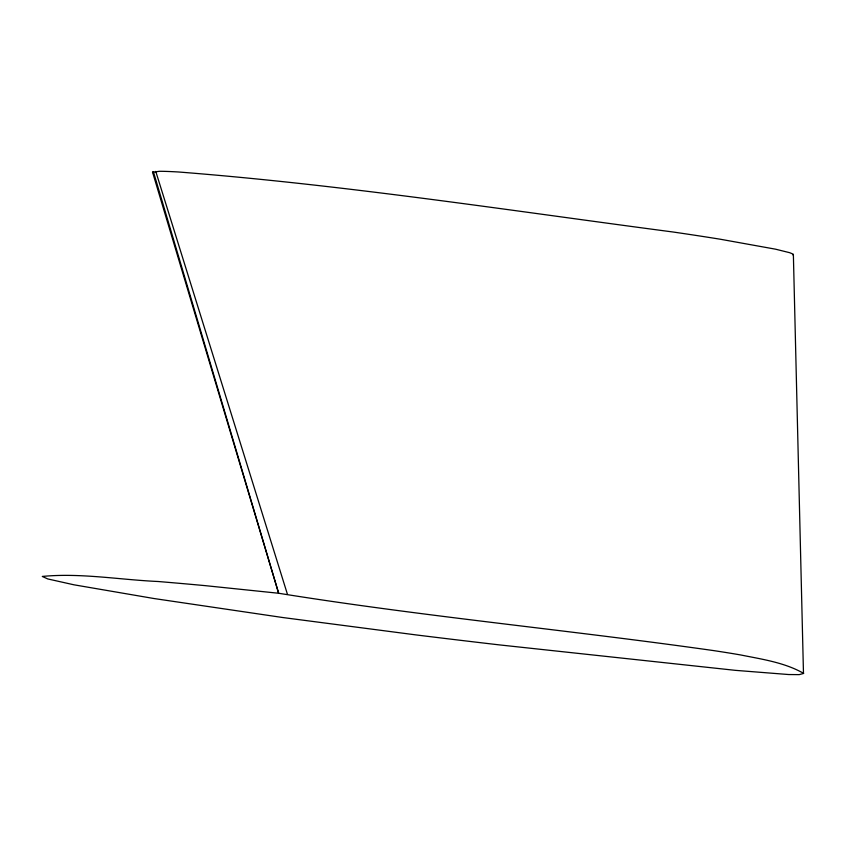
<?xml version="1.0" encoding="UTF-8"?>
<svg xmlns="http://www.w3.org/2000/svg" width="846" height="846" viewBox="0 0 846 846"><rect width="100%" height="100%" fill="white"/><g stroke="black" fill="none" stroke-linecap="round" stroke-linejoin="round"><path stroke-width="1.27" d="M153.39 171.685L278.641 593.258L205.314 585.654A222.53 10.099 5.2 0 0 158.033 581.498C119.646 579.774 80.455 572.721 42.3 576.443L47.714 578.928L73.919 584.798L153.972 598.524L282.67 617.517L415.608 634.86A890.077 40.375 5.2 0 0 499.489 644.906L735.407 670.349L788.673 674.537L799.195 674.632L803.7 673.416C784.866 662.545 761.876 659.214 740.641 654.952A316.996 14.382 5.2 0 0 713.252 650.542C568.565 629.995 422.926 616.459 278.641 593.258L152.544 172.161L159.556 171.294A60.426 2.739 5.2 0 1 178.273 171.971C343.952 184.893 508.372 210.337 673.078 232.005A661.667 30.012 5.2 0 1 720.232 239.217L775.518 249.179L789.699 252.7L793.04 254.096L792.966 254.984M152.544 172.161L153.359 172.848M155.759 171.4L287.45 594.336M793.368 254.445L803.467 672.919"/></g></svg>
